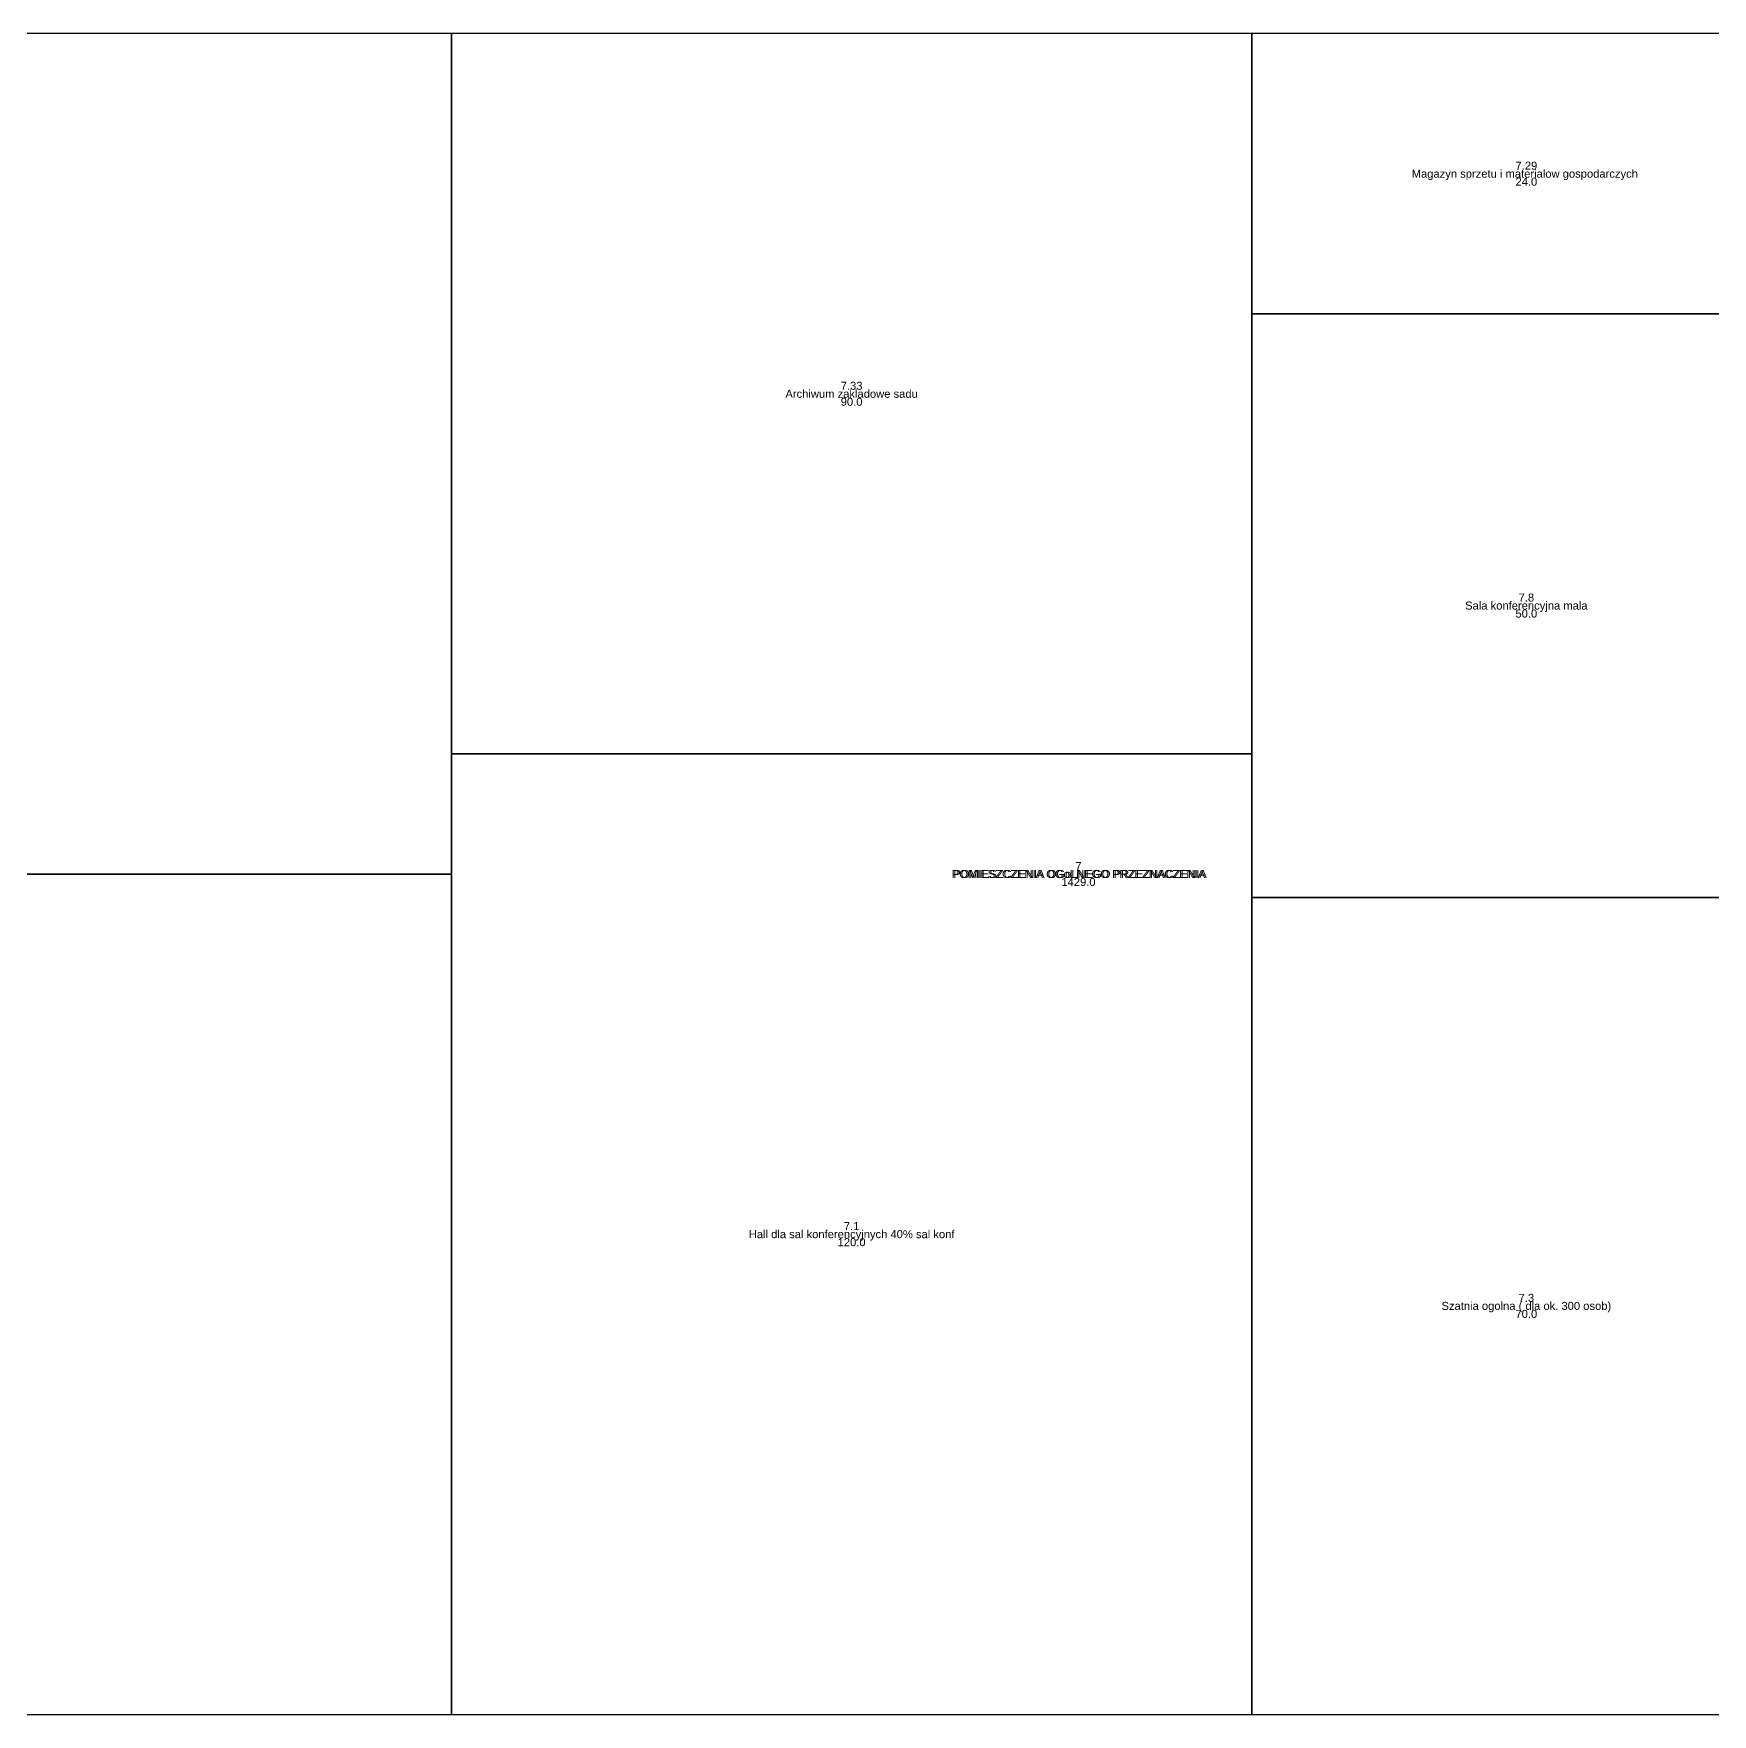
# Model space of a CAD drawing. Extents: x 0 to 217, y 0 to 21.
# Drawn here: x 20.97 to 41.94, y 0 to 21 of the extents above; entities that cross this region are included whole.
import ezdxf
from ezdxf.enums import TextEntityAlignment as Align

# ---------------------------------------------------------------- set-up
doc = ezdxf.new("R2010")
doc.units = 0
for name, color, linetype in [('PODWYDZIALY', 3, 'CONTINUOUS'), ('POMIESZCZENIA', 16, 'CONTINUOUS'), ('WYDZIALY', 2, 'CONTINUOUS')]:
    doc.layers.add(name, color=color, linetype=linetype)
doc.styles.get("Standard").update_dxf_attribs({"font": 'arial.ttf'})

# ---------------------------------------------------------------- blocks, each defined once
blk = doc.blocks.new('Area0')
at = {"color": 0}
blk.add_polyline3d([(0, 0, 0), (68.048, 0, 0), (68.048, 21, 0), (0, 21, 0), (0, 0, 0)], dxfattribs=at)
blk = doc.blocks.new('Area7')
at = {"color": 0}
blk.add_polyline3d([(0, 0, 0), (68.048, 0, 0), (68.048, 21, 0), (0, 21, 0), (0, 0, 0)], dxfattribs=at)
blk = doc.blocks.new('Area9')
at = {"color": 0}
blk.add_polyline3d([(0, 0, 0), (14.286, 0, 0), (14.286, 10.5, 0), (0, 10.5, 0), (0, 0, 0)], dxfattribs=at)
blk = doc.blocks.new('Area10')
at = {"color": 0}
blk.add_polyline3d([(0, 0, 0), (14.286, 0, 0), (14.286, 10.5, 0), (0, 10.5, 0), (0, 0, 0)], dxfattribs=at)
blk = doc.blocks.new('Area11')
at = {"color": 0}
blk.add_polyline3d([(0, 0, 0), (10, 0, 0), (10, 12, 0), (0, 12, 0), (0, 0, 0)], dxfattribs=at)
blk = doc.blocks.new('Area12')
at = {"color": 0}
blk.add_polyline3d([(0, 0, 0), (10, 0, 0), (10, 9, 0), (0, 9, 0), (0, 0, 0)], dxfattribs=at)
blk = doc.blocks.new('Area13')
at = {"color": 0}
blk.add_polyline3d([(0, 0, 0), (6.857, 0, 0), (6.857, 10.208, 0), (0, 10.208, 0), (0, 0, 0)], dxfattribs=at)
blk = doc.blocks.new('Area14')
at = {"color": 0}
blk.add_polyline3d([(0, 0, 0), (6.857, 0, 0), (6.857, 7.292, 0), (0, 7.292, 0), (0, 0, 0)], dxfattribs=at)
blk = doc.blocks.new('Area15')
at = {"color": 0}
blk.add_polyline3d([(0, 0, 0), (6.857, 0, 0), (6.857, 3.5, 0), (0, 3.5, 0), (0, 0, 0)], dxfattribs=at)

msp = doc.modelspace()

# ---------------------------------------------------------------- block references
at = {"layer": 'PODWYDZIALY', "color": 10}
ref = msp.add_blockref('Area7', (0, 0), dxfattribs=at)
ref.add_attrib('NAME', ' POMIESZCZENIA OGoLNEGO PRZEZNACZENIA', dxfattribs={"layer": '0', "color": 0, "height": 0.1}).set_placement((34.024, 10.5), align=Align.MIDDLE_CENTER)
ref.add_attrib('POW', '1429.0', dxfattribs={"layer": '0', "color": 0, "height": 0.1}).set_placement((34.024, 10.4), align=Align.MIDDLE_CENTER)
at = {"layer": 'POMIESZCZENIA', "color": 10}
ref = msp.add_blockref('Area10', (11.905, 10.5), dxfattribs=at)
ref.add_attrib('NAME', 'Wezel sanitarny dla  centrum szkoleniowego', dxfattribs={"layer": '0', "color": 0, "height": 0.1}).set_placement((19.048, 15.75), align=Align.MIDDLE_CENTER)
ref.add_attrib('POW', '150.0', dxfattribs={"layer": '0', "color": 0, "height": 0.1}).set_placement((19.048, 15.65), align=Align.MIDDLE_CENTER)
ref.add_attrib('NR', '7.24', dxfattribs={"layer": '0', "color": 0, "height": 0.1}).set_placement((19.048, 15.85), align=Align.MIDDLE_CENTER)
ref = msp.add_blockref('Area12', (26.19, 12), dxfattribs=at)
ref.add_attrib('NAME', 'Archiwum zakladowe sadu', dxfattribs={"layer": '0', "color": 0, "height": 0.1}).set_placement((31.19, 16.5), align=Align.MIDDLE_CENTER)
ref.add_attrib('POW', '90.0', dxfattribs={"layer": '0', "color": 0, "height": 0.1}).set_placement((31.19, 16.4), align=Align.MIDDLE_CENTER)
ref.add_attrib('NR', '7.33', dxfattribs={"layer": '0', "color": 0, "height": 0.1}).set_placement((31.19, 16.6), align=Align.MIDDLE_CENTER)
ref = msp.add_blockref('Area15', (36.19, 17.5), dxfattribs=at)
ref.add_attrib('NAME', 'Magazyn sprzetu i materialow gospodarczych ', dxfattribs={"layer": '0', "color": 0, "height": 0.1}).set_placement((39.619, 19.25), align=Align.MIDDLE_CENTER)
ref.add_attrib('POW', '24.0', dxfattribs={"layer": '0', "color": 0, "height": 0.1}).set_placement((39.619, 19.15), align=Align.MIDDLE_CENTER)
ref.add_attrib('NR', '7.29', dxfattribs={"layer": '0', "color": 0, "height": 0.1}).set_placement((39.619, 19.35), align=Align.MIDDLE_CENTER)
ref = msp.add_blockref('Area14', (36.19, 10.208), dxfattribs=at)
ref.add_attrib('NAME', 'Sala konferencyjna mala', dxfattribs={"layer": '0', "color": 0, "height": 0.1}).set_placement((39.619, 13.854), align=Align.MIDDLE_CENTER)
ref.add_attrib('POW', '50.0', dxfattribs={"layer": '0', "color": 0, "height": 0.1}).set_placement((39.619, 13.754), align=Align.MIDDLE_CENTER)
ref.add_attrib('NR', '7.8', dxfattribs={"layer": '0', "color": 0, "height": 0.1}).set_placement((39.619, 13.954), align=Align.MIDDLE_CENTER)
ref = msp.add_blockref('Area11', (26.19, 0), dxfattribs=at)
ref.add_attrib('NAME', 'Hall dla sal konferencyjnych 40% sal konf', dxfattribs={"layer": '0', "color": 0, "height": 0.1}).set_placement((31.19, 6), align=Align.MIDDLE_CENTER)
ref.add_attrib('POW', '120.0', dxfattribs={"layer": '0', "color": 0, "height": 0.1}).set_placement((31.19, 5.9), align=Align.MIDDLE_CENTER)
ref.add_attrib('NR', '7.1', dxfattribs={"layer": '0', "color": 0, "height": 0.1}).set_placement((31.19, 6.1), align=Align.MIDDLE_CENTER)
ref = msp.add_blockref('Area9', (11.905, 0), dxfattribs=at)
ref.add_attrib('NAME', 'Bufet ( z zapleczem) dla 50 miejsc konsumcyjnych', dxfattribs={"layer": '0', "color": 0, "height": 0.1}).set_placement((19.048, 5.25), align=Align.MIDDLE_CENTER)
ref.add_attrib('POW', '150.0', dxfattribs={"layer": '0', "color": 0, "height": 0.1}).set_placement((19.048, 5.15), align=Align.MIDDLE_CENTER)
ref.add_attrib('NR', '7.5', dxfattribs={"layer": '0', "color": 0, "height": 0.1}).set_placement((19.048, 5.35), align=Align.MIDDLE_CENTER)
ref = msp.add_blockref('Area13', (36.19, 0), dxfattribs=at)
ref.add_attrib('NAME', 'Szatnia ogolna ( dla ok. 300 osob)', dxfattribs={"layer": '0', "color": 0, "height": 0.1}).set_placement((39.619, 5.104), align=Align.MIDDLE_CENTER)
ref.add_attrib('POW', '70.0', dxfattribs={"layer": '0', "color": 0, "height": 0.1}).set_placement((39.619, 5.004), align=Align.MIDDLE_CENTER)
ref.add_attrib('NR', '7.3', dxfattribs={"layer": '0', "color": 0, "height": 0.1}).set_placement((39.619, 5.204), align=Align.MIDDLE_CENTER)
at = {"layer": 'WYDZIALY', "color": 10}
ref = msp.add_blockref('Area0', (0, 0), dxfattribs=at)
ref.add_attrib('NAME', 'POMIESZCZENIA OGoLNEGO PRZEZNACZENIA', dxfattribs={"layer": '0', "color": 0, "height": 0.1}).set_placement((34.024, 10.5), align=Align.MIDDLE_CENTER)
ref.add_attrib('POW', '1429.0', dxfattribs={"layer": '0', "color": 0, "height": 0.1}).set_placement((34.024, 10.4), align=Align.MIDDLE_CENTER)
ref.add_attrib('NR', '7', dxfattribs={"layer": '0', "color": 0, "height": 0.1}).set_placement((34.024, 10.6), align=Align.MIDDLE_CENTER)

doc.saveas('drawing.dxf')
